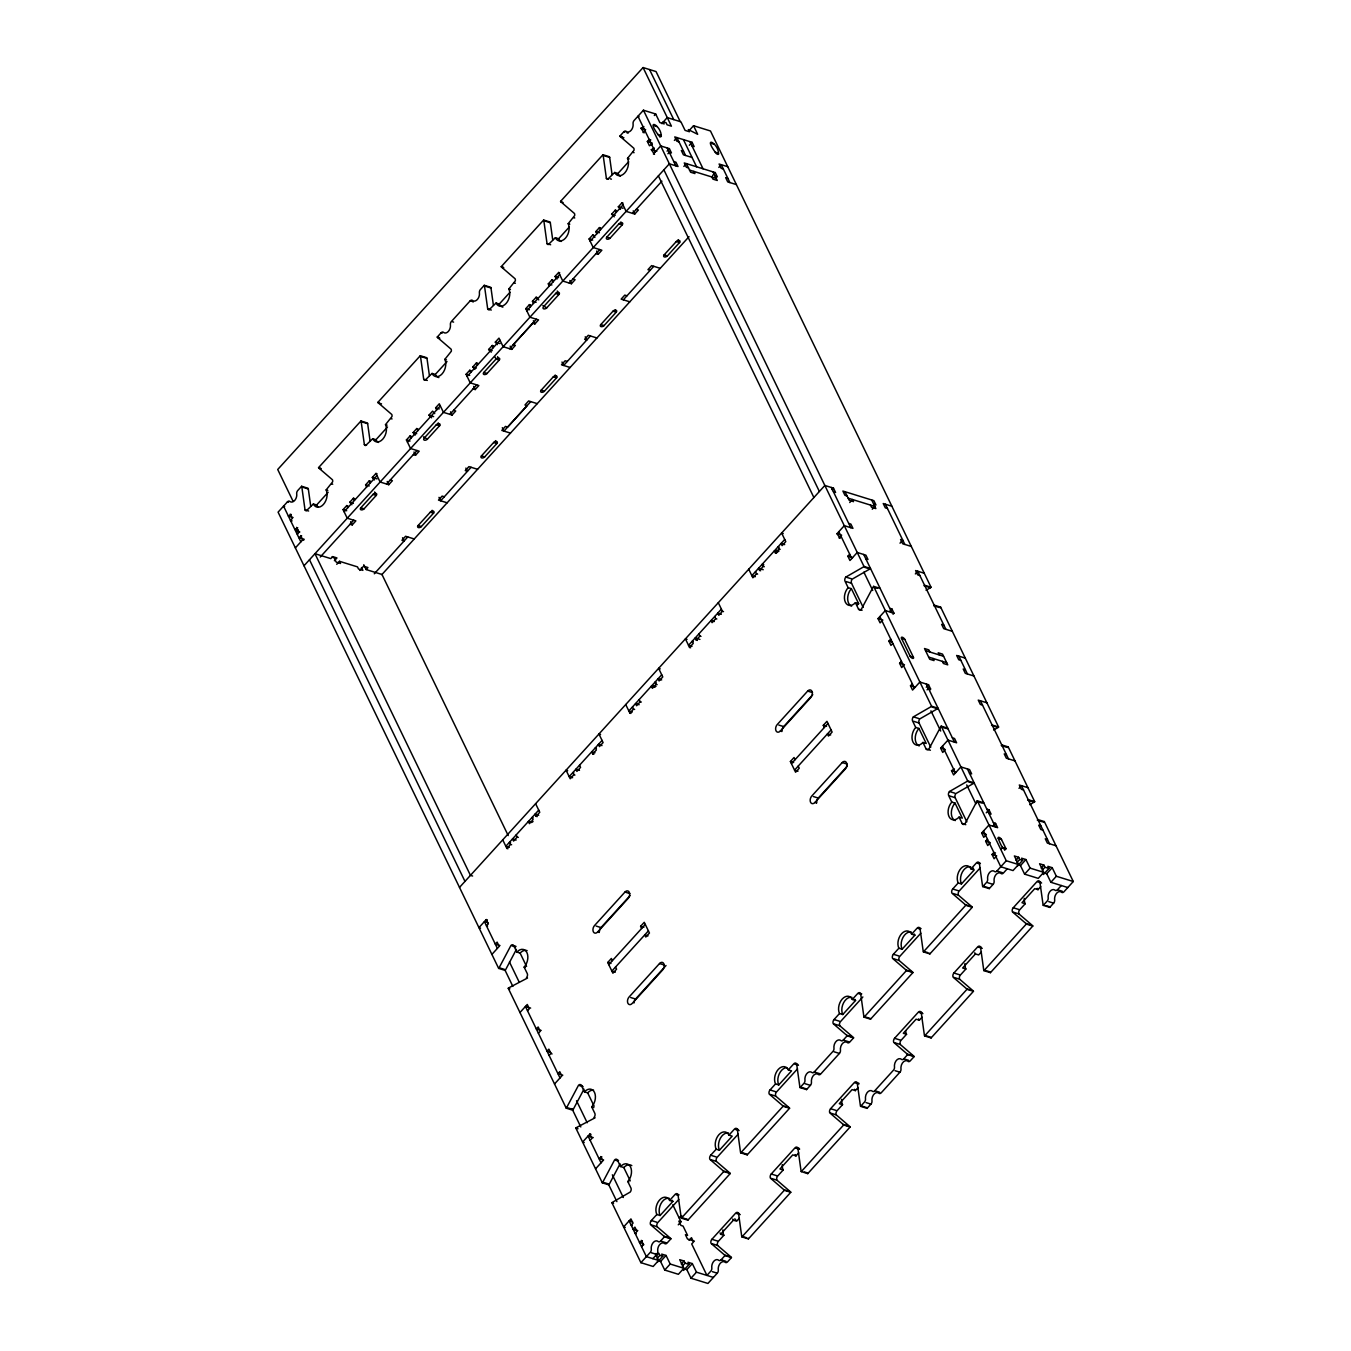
<?xml version="1.0" encoding="UTF-8"?>
<svg xmlns="http://www.w3.org/2000/svg" width="1351" height="1351" viewBox="0 0 1351 1351"><rect width="100%" height="100%" fill="white"/><g stroke="black" fill="none" stroke-linecap="round" stroke-linejoin="round"><path stroke-width="1.5" d="M516.403 949.381L505.612 969.748A3.023 1.993 -72.8 0 1 505.139 970.406L498.654 968.397A3.023 1.993 -72.8 0 0 499.127 967.738L510.914 945.531A3.006 1.993 -72.8 0 1 513.768 945.666L515.93 946.325M583.987 1089.159L573.179 1109.526A3.023 1.993 -72.8 0 1 572.706 1110.184L566.221 1108.175A3.023 1.993 -72.8 0 0 566.694 1107.516L578.481 1085.309A3.006 1.993 -72.8 0 1 581.335 1085.444L582.416 1085.765M620.075 1163.819L609.267 1184.185A3.006 1.993 -72.8 0 1 608.794 1184.844L602.31 1182.834A3.006 1.993 -72.8 0 0 602.782 1182.176L614.57 1159.969A3.006 1.993 -72.8 0 1 617.441 1160.104L618.522 1160.441M947.203 728.814A3.006 1.993 -72.8 0 1 947.693 728.155L941.191 726.146A3.006 1.993 -72.8 0 0 940.718 726.804L928.931 749.011A3.006 1.993 -72.8 0 1 926.077 748.876L922.969 742.442A10.555 6.975 -72.8 0 1 912.938 741.969A10.555 6.975 -72.8 0 1 915.708 727.446L912.6 721.012A3.006 1.993 -72.8 0 1 913.394 716.857L931.008 706.725A3.006 1.993 -72.8 0 0 931.582 706.235L938.067 708.245A3.006 1.993 -72.8 0 1 937.493 708.735L919.879 718.867A3.006 1.993 -72.8 0 0 919.085 723.021L930.771 747.171M983.781 802.815L977.297 800.805A3.006 1.993 -72.8 0 0 976.807 801.464L965.036 823.671A3.006 1.993 -72.8 0 1 962.165 823.536L959.058 817.102A10.555 6.975 -72.8 0 1 949.044 816.646A10.555 6.975 -72.8 0 1 951.796 802.106L948.689 795.671A3.006 1.993 -72.8 0 1 949.483 791.517L967.096 781.385A3.006 1.993 -72.8 0 0 967.671 780.895L974.155 782.904A3.006 1.993 -72.8 0 1 973.581 783.394L955.968 793.527A3.006 1.993 -72.8 0 0 955.174 797.681L966.86 821.83M313.381 503.991A10.538 6.958 -72.8 0 0 323.396 504.463A10.538 6.958 -72.8 0 0 326.148 489.923L332.616 481.851A3.023 1.993 -72.8 0 0 332.43 479.74L318.937 468.155A3.023 1.993 -72.8 0 1 318.566 467.615L360.953 420.988L367.438 422.998A3.006 1.993 -72.8 0 1 367.658 423.707L370.056 440.882M360.953 420.988A3.006 1.993 -72.8 0 1 361.173 421.698L364.365 444.614A3.023 1.993 -72.8 0 0 365.631 445.543L372.707 438.72A10.538 6.958 -72.8 0 0 382.738 439.176A10.538 6.958 -72.8 0 0 385.491 424.653L391.959 416.564A3.023 1.993 -72.8 0 0 391.773 414.47L378.28 402.868A3.023 1.993 -72.8 0 1 377.908 402.345L420.279 355.718L426.781 357.728A3.006 1.993 -72.8 0 1 427 358.42L429.398 375.612M420.279 355.718A3.006 1.993 -72.8 0 1 420.499 356.411L423.707 379.327A3.023 1.993 -72.8 0 0 424.974 380.256L432.05 373.433A10.555 6.975 -72.8 0 0 442.064 373.906A10.555 6.975 -72.8 0 0 444.834 359.366L451.302 351.277A3.023 1.993 -72.8 0 0 451.099 349.183L437.623 337.581A3.023 1.993 -72.8 0 1 437.251 337.058L441.101 332.819A3.023 1.993 -72.8 0 1 442.976 332.059L443.516 332.346A6.029 3.985 -72.8 0 0 448.346 331.417A6.029 3.985 -72.8 0 0 450.407 324.764L450.39 323.919A3.023 1.993 -72.8 0 1 451.437 321.454L470.097 300.918A3.023 1.993 -72.8 0 1 471.989 300.158L472.512 300.446A6.029 3.985 -72.8 0 0 477.342 299.517A6.029 3.985 -72.8 0 0 479.402 292.863L479.385 292.019A3.023 1.993 -72.8 0 1 480.432 289.536L484.283 285.297A3.023 1.993 -72.8 0 1 484.502 286.007L487.694 308.923A3.023 1.993 -72.8 0 0 488.978 309.852L496.053 303.029A10.538 6.958 -72.8 0 0 506.068 303.485A10.538 6.958 -72.8 0 0 508.837 288.962L515.305 280.873A3.023 1.993 -72.8 0 0 515.103 278.779L501.609 267.177A3.023 1.993 -72.8 0 1 501.238 266.654L543.626 220.027L550.11 222.037A3.006 1.993 -72.8 0 1 550.33 222.729L552.728 239.921M543.626 220.027A3.006 1.993 -72.8 0 1 543.845 220.72L547.037 243.636A3.023 1.993 -72.8 0 0 548.303 244.565L555.379 237.742A10.538 6.958 -72.8 0 0 565.41 238.198A10.538 6.958 -72.8 0 0 568.18 223.675L574.648 215.603A3.023 1.993 -72.8 0 0 574.445 213.492L560.952 201.89A3.023 1.993 -72.8 0 1 560.581 201.367L602.968 154.74L609.453 156.75A3.006 1.993 -72.8 0 1 609.673 157.442L612.071 174.634M602.968 154.74A3.006 1.993 -72.8 0 1 603.188 155.433L606.379 178.349A3.023 1.993 -72.8 0 0 607.646 179.278L614.722 172.455A10.538 6.958 -72.8 0 0 624.753 172.928A10.538 6.958 -72.8 0 0 627.506 158.388L633.991 150.316A3.023 1.993 -72.8 0 0 633.788 148.205L620.295 136.603A3.023 1.993 -72.8 0 1 619.923 136.079L623.774 131.841A3.023 1.993 -72.8 0 1 625.665 131.098L626.188 131.385A6.029 3.985 -72.8 0 0 631.018 130.439A6.029 3.985 -72.8 0 0 633.079 123.802L633.062 122.941A3.023 1.993 -72.8 0 1 634.109 120.475L643.448 110.208L655.691 114.008L659.845 122.586L664.168 123.92L663.138 121.776L666.043 122.671L667.09 124.816L671.413 126.167L643.076 67.55L277.715 469.489L292.947 501.001M310.713 506.169L308.315 488.978A3.023 1.993 -72.8 0 0 308.096 488.285L301.611 486.276L297.76 490.514A3.006 1.993 -72.8 0 0 296.713 493.841A6.029 3.985 -72.8 0 1 294.653 500.495A6.029 3.985 -72.8 0 1 289.84 501.424L289.3 501.137A3.023 1.993 -72.8 0 0 287.425 501.88L278.086 512.147L498.654 968.397M291.309 514.461L288.405 516.133L293.083 517.585M644.123 132.871L640.982 128.244L643.887 126.572M654.323 115.511L655.691 114.008M643.042 132.533L644.883 130.523M661.787 123.617L667.259 117.588L680.921 121.826L685.075 130.388L689.398 131.739L688.351 129.595L697.673 134.306L693.536 125.727L689.415 130.253M301.611 486.276A3.023 1.993 -72.8 0 1 301.83 486.968L305.022 509.884A3.023 1.993 -72.8 0 0 306.289 510.813L313.364 503.991L316.607 505.004L328.175 492.271M372.707 438.72L375.95 439.717L387.517 426.984M432.05 373.433L435.292 374.43L447.012 361.544M496.053 303.029L499.296 304.026L509.952 292.306M555.379 237.742L558.622 238.739L569.295 227.019M614.722 172.455L617.964 173.468L628.62 161.732M297.71 527.684L294.788 529.356L298.047 530.352A2.263 0.979 42.3 0 0 299.432 531.939M652.347 144.084L649.443 145.756L647.365 141.483L649.189 139.474L650.81 139.964M296.663 531.872L298.047 530.352M299.77 531.973L296.865 533.645L297.946 533.983M659.795 136.958L661.163 135.455C660.994 125.491 645.491 117.267 657.92 134.441A2.263 0.979 42.3 0 0 660.318 136.552A2.263 0.979 42.3 0 0 661.163 135.455L657.92 134.441M301.678 535.908L298.774 537.58L304.178 539.252M654.492 154.318L651.334 149.691L654.256 148.019M295.362 547.898L302.675 539.86L303.755 540.18M653.411 153.98L660.723 145.942L669.37 148.627L671.447 152.916L669.285 152.241L667.918 153.744M674.385 140.42L676.935 137.599L685.565 155.466M667.09 151.143L669.37 148.627M350.044 524.222L352.223 524.897L355.87 520.878L347.224 518.193L343.086 509.614L346.751 505.595L347.832 505.933M351.902 504.734L349.791 502.251L353.438 498.232L354.519 498.57M366.661 486.985L365.614 484.84L369.279 480.821L370.36 481.142M374.43 479.943L372.319 477.46L375.966 473.441L377.047 473.779M413.389 454.544L415.551 455.219L419.198 451.2L410.552 448.515L406.415 439.953L410.079 435.934L411.16 436.272M415.23 435.056L413.119 432.573L416.767 428.554L417.847 428.892M431.611 417.814L428.942 415.162L432.607 411.143L434.718 413.626M436.677 409.944L435.647 407.799L439.295 403.78L443.449 412.359L452.078 415.027L455.726 411.008L453.564 410.332M470.232 382.873L466.095 374.295L469.743 370.275L470.824 370.613M474.91 369.414L472.799 366.932L476.447 362.912L477.528 363.25M491.274 352.155L488.623 349.504L492.271 345.484L493.351 345.822M497.438 344.623L495.327 342.141L498.975 338.122L503.129 346.7L511.742 349.369L515.39 345.349L513.228 344.674L532.733 323.244L534.895 323.919L538.542 319.9L529.896 317.215L525.775 308.653L529.423 304.634L530.504 304.971M533.51 303.418L532.463 301.273L536.127 297.254L537.208 297.592M549.333 286.007L548.303 283.862L551.951 279.843L553.032 280.181M557.119 278.965L554.991 276.499L558.655 272.48L559.736 272.801M596.061 253.583L598.223 254.241L601.87 250.222L593.224 247.554L589.104 238.975L592.751 234.956L593.832 235.294M596.838 233.757L595.791 231.612L599.456 227.593L600.536 227.931M614.283 216.835L611.631 214.184L615.279 210.165L616.36 210.503M620.447 209.304L618.319 206.821L621.984 202.802L623.064 203.14M344.117 511.759L376.997 475.586M407.445 442.081L440.325 405.908M467.091 376.439L499.988 340.266M526.789 310.781L559.669 274.608M590.117 241.12L622.997 204.947M304.009 565.765L669.353 163.809L678.016 166.494L675.939 162.204L673.777 161.529M689.331 145.3L692.067 142.294L694.144 146.583L691.982 145.908M360.818 507.807L373.011 494.415A2.263 1.385 -25.8 0 1 375.983 493.402A2.263 1.385 -25.8 0 1 376.237 495.412L364.061 508.82A2.263 1.385 -25.8 0 1 361.072 509.817A2.263 1.385 -25.8 0 1 360.818 507.807L364.078 508.82M436.339 424.738L424.146 438.146A2.263 1.385 -25.8 0 0 424.4 440.156A2.263 1.385 -25.8 0 0 427.389 439.143L439.582 425.751A2.263 1.385 -25.8 0 0 439.311 423.741A2.263 1.385 -25.8 0 0 436.322 424.738L439.582 425.751L438.18 422.88M483.81 372.488L496.02 359.096A2.263 1.385 -25.8 0 1 498.975 358.083A2.263 1.385 -25.8 0 1 499.228 360.092L487.052 373.484A2.263 1.385 -25.8 0 1 484.046 374.497A2.263 1.385 -25.8 0 1 483.81 372.488L487.086 373.501M555.683 293.437L543.49 306.829A2.263 1.385 -25.8 0 0 543.744 308.839A2.263 1.385 -25.8 0 0 546.733 307.842L558.926 294.45A2.263 1.385 -25.8 0 0 558.672 292.441A2.263 1.385 -25.8 0 0 555.666 293.437L558.926 294.45L557.271 291.022M606.819 237.168L619.011 223.776A2.263 1.385 -25.8 0 1 622 222.763A2.263 1.385 -25.8 0 1 622.237 224.773L610.061 238.164A2.263 1.385 -25.8 0 1 607.072 239.178A2.263 1.385 -25.8 0 1 606.819 237.168L610.078 238.181M320.255 557.034L353.726 520.203M386.606 484.03L417.054 450.542M449.934 414.369L476.734 384.883M509.614 348.71L536.398 319.241M569.278 283.051L599.726 249.563M632.606 213.39L661.906 181.169M375.966 473.441L380.121 482.02L388.75 484.705L392.398 480.686L390.236 480.01M473.036 388.902L475.197 389.561L478.862 385.542L470.216 382.873M558.655 272.48L562.793 281.042L571.422 283.727L575.087 279.708L572.925 279.032M621.984 202.802L626.121 211.381L634.75 214.049L638.415 210.03L636.253 209.371M683.859 166.443L686.409 163.623L690.597 172.219L694.921 173.553L693.874 171.408M334.389 560.749L336.956 557.946L332.633 556.595L330.809 558.605L314.969 553.707L470.452 875.364L472.614 876.022M336.737 564.313L339.489 561.307L357.491 566.88L358.539 569.024L362.862 570.375L361.477 567.504M718.816 167.389L721.265 164.704L729.895 182.571M712.534 175.579L715.27 172.573L717.347 176.863L715.186 176.187M359.788 570.426L363.622 566.204L367.945 567.538L366.121 569.548L363.774 564.735M374.295 573.787L407.766 536.955M418.101 525.556L430.31 512.164A2.263 1.385 -25.8 0 1 433.283 511.168A2.263 1.385 -25.8 0 1 433.536 513.177L421.343 526.569A2.263 1.385 -25.8 0 1 418.354 527.565A2.263 1.385 -25.8 0 1 418.101 525.556L421.36 526.569M471.094 467.294L440.662 500.782L438.991 497.354M481.446 455.895L493.639 442.503A2.263 1.385 -25.8 0 1 496.611 441.49A2.263 1.385 -25.8 0 1 496.864 443.5L484.688 456.891A2.263 1.385 -25.8 0 1 481.682 457.905A2.263 1.385 -25.8 0 1 481.446 455.895L484.688 456.908M530.774 401.635L503.991 431.104L502.319 427.676M541.126 390.253L553.302 376.845A2.263 1.385 -25.8 0 1 556.291 375.848A2.263 1.385 -25.8 0 1 556.544 377.858L544.369 391.25A2.263 1.385 -25.8 0 1 541.379 392.263A2.263 1.385 -25.8 0 1 541.126 390.253L544.369 391.25M590.455 335.977L563.654 365.462L561.999 362.034M600.79 324.595L612.982 311.203A2.263 1.385 -25.8 0 1 615.955 310.19A2.263 1.385 -25.8 0 1 616.208 312.199L604.032 325.591A2.263 1.385 -25.8 0 1 601.043 326.604A2.263 1.385 -25.8 0 1 600.79 324.595L604.049 325.608M623.335 299.804L653.783 266.316M664.118 254.917L676.311 241.525A2.263 1.385 -25.8 0 1 679.283 240.512A2.263 1.385 -25.8 0 1 679.536 242.521L667.36 255.93A2.263 1.385 -25.8 0 1 664.371 256.926A2.263 1.385 -25.8 0 1 664.118 254.917L667.377 255.93M381.826 574.648L689.027 236.661M459.492 887.421L824.853 485.465L833.499 488.15L835.577 492.44L833.415 491.764M538.728 810.11L505.831 846.283L509.293 847.364M602.056 740.432L569.176 776.622L572.621 777.686M661.703 674.791L628.823 710.964L632.285 712.028M721.4 609.132L688.52 645.305L691.982 646.386M784.728 539.471L751.848 575.644L755.31 576.708M832.132 489.653L833.499 488.15M502.724 839.849L506.878 848.428L510.526 844.409L511.607 844.747M518.311 837.384L517.23 837.046L513.583 841.065L512.536 838.92L516.15 840.035M538.677 815.244L535.064 814.129L536.111 816.274L539.758 812.255L535.604 803.676M574.935 775.069L573.854 774.748L570.206 778.767L566.052 770.188L567.673 770.678M594.947 752.828L591.704 751.832L592.734 753.976L596.382 749.957L595.352 747.812L596.433 748.15M625.716 704.53L629.887 713.108L633.535 709.089L634.615 709.427M641.32 702.047L640.239 701.726L636.574 705.746L635.544 703.601L639.141 704.715M657.143 684.636L656.062 684.298L652.415 688.318L651.368 686.173L654.61 687.186L653.833 685.582M687.034 639.378L685.413 638.888L689.55 647.45L693.215 643.431L692.168 641.286L693.249 641.624M699.902 639.395L695.225 637.942L696.255 640.087L699.902 636.068L700.983 636.405M716.824 618.994L715.743 618.657L712.078 622.676L711.048 620.531L714.291 621.528M723.511 611.615L722.43 611.277L718.783 615.296L717.753 613.151L721.35 614.266M757.624 574.107L756.543 573.77L752.879 577.789L748.741 569.21M763.231 569.717L758.553 568.281L759.583 570.426L763.231 566.39L764.311 566.728M779.071 550.938A2.263 1.385 -25.8 0 0 777.619 551.867L774.376 550.853L775.423 552.998L779.071 548.979L780.152 549.317M849.745 502.521L852.481 499.498L853.528 501.643L849.205 500.309L845.034 491.73M487.323 919.913L486.242 919.592L478.93 927.63L480.551 928.12M840.136 538.34L836.978 533.713L844.291 525.674L852.937 528.359L850.86 524.07L848.698 523.394M839.055 538.002L840.879 535.992M872.256 509.226L874.806 506.422L848.141 498.164M865.805 558.774L867.967 559.449L865.89 555.16L857.243 552.475L849.948 560.513L847.871 556.224L849.695 554.214M491.882 954.431L499.195 946.392L497.117 942.103L495.293 944.113L499.988 945.565M900.019 543.17L902.755 540.147L900.593 539.471L902.671 543.761L911.317 546.446M597.632 931.987L628.08 898.483A4.526 2.989 -72.8 0 0 629.262 892.251A4.526 2.989 -72.8 0 0 624.973 892.048L594.524 925.553A4.526 2.989 -72.8 0 0 593.342 931.785A4.526 2.989 -72.8 0 0 597.632 931.987L599.253 932.477M780.321 731.009L810.769 697.521A4.526 2.989 -72.8 0 0 811.951 691.29A4.526 2.989 -72.8 0 0 807.662 691.087L777.213 724.575A4.526 2.989 -72.8 0 0 776.014 730.807A4.526 2.989 -72.8 0 0 780.321 731.009L781.942 731.516M915.353 573.922L917.785 571.237L945.869 629.313M519.966 1012.507L527.278 1004.468L529.339 1008.758L527.515 1010.768M881.916 620.869L880.092 622.879L878.015 618.589L885.327 610.551L893.974 613.236L893.062 614.249M599.422 931.498A4.526 2.989 -72.8 0 1 601.009 927.563L630.073 895.595M782.111 730.519A4.526 2.989 -72.8 0 1 783.698 726.585L812.762 694.617M889.617 611.463L891.896 608.946L893.974 613.236M892.808 643.397L890.968 645.406L888.907 641.117L890.731 639.107M538.407 1033.279L540.231 1031.269L538.154 1026.98L536.33 1028.989L541.194 1030.492M615.516 967.046L616.563 969.191L612.898 973.21L607.73 962.486L611.378 958.467L612.408 960.612M641.641 928.458L640.61 926.313L644.258 922.294L649.443 933.017L645.795 937.037L644.748 934.892L647.99 935.905M798.205 766.085L799.235 768.229L795.587 772.248L790.403 761.525L794.05 757.506L795.097 759.65M824.33 727.497L823.283 725.352L826.947 721.333L832.115 732.056L828.467 736.075L827.437 733.931L830.679 734.927M608.761 964.631L645.288 924.439M791.433 763.67L827.977 723.477M648.412 930.873L611.868 971.065L615.33 972.146M831.085 729.912L794.557 770.104L798.002 771.168M903.515 665.553L901.691 667.563L899.614 663.273L901.438 661.264M549.114 1055.435L550.938 1053.425L548.878 1049.136L547.037 1051.146L550.279 1052.159A2.263 0.979 42.3 0 0 552.035 1053.966M929.691 690.006L930.603 689.01L928.525 684.721L919.879 682.035L912.567 690.074L910.506 685.784L912.33 683.775M659.524 963.533L629.076 997.021A4.526 2.989 -72.8 0 0 627.894 1003.253A4.526 2.989 -72.8 0 0 632.184 1003.455L662.632 969.967A4.526 2.989 -72.8 0 0 663.831 963.736A4.526 2.989 -72.8 0 0 659.524 963.533L664.388 965.036M814.873 802.494L845.321 768.989A4.526 2.989 -72.8 0 0 846.503 762.758A4.526 2.989 -72.8 0 0 842.213 762.555L811.765 796.06A4.526 2.989 -72.8 0 0 810.583 802.291A4.526 2.989 -72.8 0 0 814.873 802.494L816.494 802.984M554.518 1083.992L561.83 1075.953L559.753 1071.664L557.929 1073.673L562.793 1075.176M633.974 1002.982A4.526 2.989 -72.8 0 1 635.561 999.031L666.009 965.543M816.68 802.832A4.526 2.989 -72.8 0 1 818.25 798.069L847.313 766.085M926.246 687.237L928.525 684.721M927.073 689.837L928.441 688.335L930.603 689.01M590.978 1134.35L589.897 1134.029L582.602 1142.068L584.223 1142.558M944.552 750.43L942.728 752.439L940.651 748.15L947.963 740.112L956.609 742.797L954.532 738.507L952.371 737.832M590.151 1140.328L591.974 1138.319L589.897 1134.029M601.87 1156.878L598.966 1158.55L603.644 1160.002M969.478 773.211L971.639 773.887L969.562 769.597L960.916 766.912L953.603 774.95L951.526 770.661L954.448 768.989M595.555 1168.868L602.867 1160.83L600.79 1156.54M986.264 812.812L989 809.806L991.077 814.096L988.915 813.42M1019.009 788.359L1021.457 785.674L1049.524 843.75M985.588 835.306L983.748 837.316L981.687 833.027L988.983 824.988L997.629 827.673L995.569 823.384L993.407 822.708M993.272 825.9L995.569 823.384M989.557 843.531L987.733 845.54L985.656 841.251L987.48 839.241M652.871 1258.659L656.721 1254.42A3.006 1.993 -72.8 0 0 657.751 1251.094A6.029 3.985 -72.8 0 1 659.812 1244.457A6.029 3.985 -72.8 0 1 664.641 1243.528A3.006 1.993 -72.8 0 0 667.056 1243.055L670.907 1238.816L664.422 1236.807A3.023 1.993 -72.8 0 0 664.05 1236.283L650.557 1224.682A3.023 1.993 -72.8 0 1 651.351 1220.527L656.839 1214.498A10.555 6.975 -72.8 0 1 659.609 1199.958A10.555 6.975 -72.8 0 1 669.623 1200.431L672.866 1201.427L660.082 1215.495L656.839 1214.498M669.623 1200.431L675.112 1194.402A3.006 1.993 -72.8 0 1 677.966 1194.537L679.046 1194.875M677.966 1194.537L681.157 1217.454A3.006 1.993 -72.8 0 0 681.377 1218.146L687.879 1220.156L730.249 1173.529L723.764 1171.52A3.023 1.993 -72.8 0 0 723.393 1170.996L709.9 1159.394A3.006 1.993 -72.8 0 1 710.694 1155.24L716.182 1149.211A10.555 6.975 -72.8 0 1 718.935 1134.671A10.555 6.975 -72.8 0 1 728.966 1135.144L732.208 1136.157L719.424 1150.225L716.182 1149.211M728.966 1135.144L734.437 1129.115A3.006 1.993 -72.8 0 1 737.308 1129.25L738.389 1129.588M737.308 1129.25L740.5 1152.167A3.006 1.993 -72.8 0 0 740.72 1152.859L747.204 1154.869L789.592 1108.242L783.107 1106.233A3.023 1.993 -72.8 0 0 782.736 1105.709L769.243 1094.107A3.006 1.993 -72.8 0 1 770.036 1089.953L775.525 1083.924A10.555 6.975 -72.8 0 1 778.277 1069.401A10.555 6.975 -72.8 0 1 788.308 1069.857L791.551 1070.87L778.767 1084.937L775.525 1083.924M788.308 1069.857L793.78 1063.828A3.006 1.993 -72.8 0 1 796.651 1063.963L797.732 1064.301M796.651 1063.963L799.843 1086.88A3.006 1.993 -72.8 0 0 800.062 1087.589L806.547 1089.598L810.397 1085.36A3.006 1.993 -72.8 0 0 811.444 1082.877L811.411 1080.327A6.029 3.985 -72.8 0 1 817.271 1073.893L818.858 1074.737A3.006 1.993 -72.8 0 0 820.732 1073.977L839.41 1053.442A3.006 1.993 -72.8 0 0 840.457 1050.977L840.406 1048.427A6.029 3.985 -72.8 0 1 846.266 1041.976L847.854 1042.837A3.006 1.993 -72.8 0 0 849.745 1042.077L853.596 1037.838L847.111 1035.829A3.006 1.993 -72.8 0 0 846.739 1035.305L833.246 1023.703A3.006 1.993 -72.8 0 1 834.04 1019.549L839.511 1013.52A10.555 6.975 -72.8 0 1 842.281 998.98A10.555 6.975 -72.8 0 1 852.295 999.453L855.555 1000.466L842.754 1014.533L839.511 1013.52M852.295 999.453L857.784 993.424A3.006 1.993 -72.8 0 1 860.655 993.559L861.735 993.897M860.655 993.559L863.846 1016.476A3.023 1.993 -72.8 0 0 864.066 1017.168L870.551 1019.178L912.938 972.568L906.453 970.542A3.023 1.993 -72.8 0 0 906.065 970.018L892.589 958.416A3.006 1.993 -72.8 0 1 893.383 954.279L898.854 948.233A10.555 6.975 -72.8 0 1 901.624 933.71A10.555 6.975 -72.8 0 1 911.638 934.166L914.88 935.179L902.096 949.246L898.854 948.233M911.638 934.166L917.126 928.137A3.006 1.993 -72.8 0 1 919.98 928.272L921.061 928.61M919.98 928.272L923.189 951.188A3.006 1.993 -72.8 0 0 923.408 951.898L929.893 953.907L972.264 907.281L965.779 905.271A3.023 1.993 -72.8 0 0 965.408 904.731L951.931 893.146A3.006 1.993 -72.8 0 1 952.708 888.992L958.197 882.963A10.555 6.975 -72.8 0 1 960.966 868.423A10.555 6.975 -72.8 0 1 970.981 868.896L974.223 869.892L961.439 883.959L958.197 882.963M970.981 868.896L976.469 862.867A3.023 1.993 -72.8 0 1 979.323 863.002L980.404 863.323M642.384 1240.674L639.479 1242.363L642.721 1243.359M995.94 856.754L994.116 858.763L992.039 854.474L993.88 852.464L995.501 852.971M678.793 1199.485L657.836 1222.537A3.023 1.993 -72.8 0 0 657.059 1226.691L670.535 1238.293A3.023 1.993 -72.8 0 1 670.907 1238.816M738.136 1134.198L717.178 1157.25A3.006 1.993 -72.8 0 0 716.385 1161.404L729.878 1173.006A3.023 1.993 -72.8 0 1 730.249 1173.529M797.478 1068.911L776.521 1091.963A3.006 1.993 -72.8 0 0 775.727 1096.117L789.22 1107.719A3.023 1.993 -72.8 0 1 789.592 1108.242M862.867 996.97L840.525 1021.559A3.006 1.993 -72.8 0 0 839.731 1025.713L853.224 1037.315A3.006 1.993 -72.8 0 1 853.596 1037.838M920.825 933.22L899.867 956.288A3.006 1.993 -72.8 0 0 899.074 960.443L912.567 972.028A3.023 1.993 -72.8 0 1 912.938 972.568M980.15 867.95L959.21 891.001A3.006 1.993 -72.8 0 0 958.416 895.156L971.893 906.741A3.023 1.993 -72.8 0 1 972.264 907.281M1001.226 848.952L1002.594 847.449L1005.836 848.445M641.556 1246.652L643.38 1244.643L641.303 1240.353M1004.604 850.218L1005.971 848.715L1001.513 839.511A2.263 0.979 42.3 0 0 999.115 837.4A2.263 0.979 42.3 0 0 998.271 838.515C998.727 839.613 1003.067 852.177 1005.971 848.715M617.441 1160.104L620.548 1166.538A10.555 6.975 -72.8 0 1 630.562 1167.011A10.555 6.975 -72.8 0 1 627.793 1181.534L630.917 1187.968A3.006 1.993 -72.8 0 1 630.123 1192.122L612.493 1202.255A3.023 1.993 -72.8 0 0 611.935 1202.745L640.898 1262.678L650.236 1252.411A3.006 1.993 -72.8 0 0 651.266 1249.084A6.029 3.985 -72.8 0 1 653.327 1242.447A6.029 3.985 -72.8 0 1 658.157 1241.518A3.006 1.993 -72.8 0 0 660.571 1241.045L665.975 1242.717M660.571 1241.045L664.422 1236.807M681.377 1218.146L723.764 1171.52M740.72 1152.859L783.107 1106.233M800.062 1087.589L803.913 1083.35A3.006 1.993 -72.8 0 0 804.96 1080.868L804.909 1078.318A6.029 3.985 -72.8 0 1 810.769 1071.883L812.373 1072.728A3.006 1.993 -72.8 0 0 814.248 1071.968L832.925 1051.433A3.006 1.993 -72.8 0 0 833.972 1048.967L833.922 1046.417A6.029 3.985 -72.8 0 1 839.782 1039.966L841.369 1040.827A3.006 1.993 -72.8 0 0 843.26 1040.067L847.111 1035.829M864.066 1017.168L906.453 970.542M923.408 951.898L965.779 905.271M1007.272 868.777L1003.421 873.016A3.006 1.993 -72.8 0 1 1001.007 873.472A6.029 3.985 -72.8 0 0 996.177 874.401A6.029 3.985 -72.8 0 0 994.116 881.055A3.006 1.993 -72.8 0 1 993.086 884.381L989.236 888.62L982.751 886.611L986.602 882.372A3.006 1.993 -72.8 0 0 987.632 879.045A6.029 3.985 -72.8 0 1 989.692 872.391A6.029 3.985 -72.8 0 1 994.522 871.463A3.006 1.993 -72.8 0 0 996.937 871.007L1002.341 872.678M996.937 871.007L1006.259 860.739L1018.519 864.539L1013.03 870.568L1000.787 866.768L983.511 831.017M678.27 1224.817L681.005 1221.794L672.781 1204.788M656.079 1256.227L658.815 1253.204L659.845 1255.349L662.767 1256.261L657.278 1262.29M1015.952 860.3L1018.688 857.294L1019.735 859.439L1022.639 860.334L1017.168 866.363M657.11 1258.372L659.845 1255.349M1016.982 862.445L1019.735 859.439M655.319 1253.593L658.629 1260.449L653.158 1266.478L640.898 1262.678M660.571 1261.479L666.06 1255.451L670.197 1264.029L683.859 1268.268L678.388 1274.297L664.726 1270.058L660.571 1261.479L657.684 1260.584M1020.461 865.569L1025.933 859.54L1030.087 868.119L1043.732 872.341L1038.26 878.37L1024.598 874.148L1020.461 865.569L1017.573 864.674M689.044 1240.336L691.476 1237.668L693.553 1241.957L691.712 1243.967L706.928 1275.412L710.778 1271.173A3.006 1.993 -72.8 0 0 711.808 1267.846A6.029 3.985 -72.8 0 1 713.868 1261.192A6.029 3.985 -72.8 0 1 718.698 1260.263A3.006 1.993 -72.8 0 0 721.113 1259.807L725.977 1261.31M664.726 1270.058L670.197 1264.029M1024.598 874.148L1030.087 868.119M681.292 1264.046L684.045 1261.023L685.075 1263.168L689.044 1264.401L683.555 1270.43M1041.182 868.119L1043.918 865.113L1044.948 867.258L1048.916 868.49L1043.445 874.519M682.339 1266.191L685.075 1263.168M1042.212 870.264L1044.948 867.258M683.961 1268.724L686.848 1269.619L690.986 1278.198L707.924 1283.45L717.263 1273.182A3.006 1.993 -72.8 0 0 718.293 1269.856A6.029 3.985 -72.8 0 1 720.353 1263.202A6.029 3.985 -72.8 0 1 725.183 1262.273A3.006 1.993 -72.8 0 0 727.598 1261.817L731.448 1257.578L724.963 1255.569A3.023 1.993 -72.8 0 0 724.592 1255.028L711.099 1243.444A3.023 1.993 -72.8 0 1 711.893 1239.289L735.636 1213.164A3.006 1.993 -72.8 0 1 738.507 1213.299L739.318 1213.553M738.507 1213.299L741.699 1236.216A3.023 1.993 -72.8 0 0 741.919 1236.908L748.403 1238.918L790.791 1192.291L784.306 1190.282A3.006 1.993 -72.8 0 0 783.935 1189.758L770.442 1178.156A3.006 1.993 -72.8 0 1 771.235 1174.002L794.979 1147.877A3.006 1.993 -72.8 0 1 797.85 1148.012L799.471 1148.519M797.85 1148.012L801.042 1170.929A3.023 1.993 -72.8 0 0 801.261 1171.621L807.746 1173.631L850.134 1127.004L843.649 1124.995A3.023 1.993 -72.8 0 0 843.277 1124.471L829.784 1112.869A3.006 1.993 -72.8 0 1 830.578 1108.715L854.322 1082.59A3.006 1.993 -72.8 0 1 857.193 1082.725L858.814 1083.232M907.855 1061.312L908.396 1061.582A3.006 1.993 -72.8 0 0 910.27 1060.839L914.12 1056.6L907.636 1054.591A3.006 1.993 -72.8 0 0 907.264 1054.067L893.788 1042.465A3.006 1.993 -72.8 0 1 894.565 1038.311L918.325 1012.186A3.006 1.993 -72.8 0 1 921.179 1012.321L921.99 1012.575M921.179 1012.321L924.388 1035.238A3.023 1.993 -72.8 0 0 924.608 1035.93L931.092 1037.94L973.463 991.313L966.978 989.304A3.006 1.993 -72.8 0 0 966.607 988.78L953.13 977.178A3.006 1.993 -72.8 0 1 953.907 973.024L977.668 946.899A3.006 1.993 -72.8 0 1 980.522 947.034L981.333 947.287M980.522 947.034L983.714 969.95A3.023 1.993 -72.8 0 0 983.933 970.66L990.435 972.669L1032.806 926.043L1026.321 924.033A3.006 1.993 -72.8 0 0 1025.949 923.493L1012.456 911.908A3.006 1.993 -72.8 0 1 1013.25 907.754L1036.994 881.612A3.023 1.993 -72.8 0 1 1039.865 881.747L1040.675 882M686.848 1269.619L692.32 1263.59L696.474 1272.169L713.412 1277.421M1043.85 872.814L1046.721 873.709L1052.209 867.68L1056.347 876.259L1073.285 881.511L1063.963 891.778A3.006 1.993 -72.8 0 1 1061.548 892.234A6.029 3.985 -72.8 0 0 1056.718 893.163A6.029 3.985 -72.8 0 0 1054.658 899.817A3.006 1.993 -72.8 0 1 1053.628 903.143L1049.761 907.382L1043.276 905.373A3.023 1.993 -72.8 0 1 1043.056 904.663L1039.865 881.747M731.448 1257.578A3.023 1.993 -72.8 0 0 731.077 1257.038L717.584 1245.453A3.023 1.993 -72.8 0 1 718.377 1241.299L723.866 1235.27L720.623 1234.257L733.407 1220.189L736.65 1221.203L739.385 1218.18M981.4 951.931L978.664 954.937L975.422 953.941L962.638 968.008L965.881 969.005L960.392 975.034A3.006 1.993 -72.8 0 0 959.615 979.188L973.092 990.79A3.006 1.993 -72.8 0 1 973.463 991.313M782.263 1164.63A10.555 6.975 -72.8 0 0 783.192 1169.983L777.72 1176.012A3.006 1.993 -72.8 0 0 776.926 1180.166L790.419 1191.768A3.006 1.993 -72.8 0 1 790.791 1192.291M783.192 1169.983L779.949 1168.987L792.75 1154.902L795.992 1155.916L798.728 1152.893M841.605 1099.342A10.555 6.975 -72.8 0 0 842.534 1104.696L837.063 1110.725A3.006 1.993 -72.8 0 0 836.269 1114.879L849.762 1126.481A3.023 1.993 -72.8 0 1 850.134 1127.004M842.534 1104.696L839.292 1103.699L852.093 1089.632L855.335 1090.629L858.071 1087.623M905.643 1030.881A10.555 6.975 -72.8 0 0 906.538 1034.292L901.066 1040.321A3.006 1.993 -72.8 0 0 900.273 1044.475L913.749 1056.077A3.006 1.993 -72.8 0 1 914.12 1056.6M906.538 1034.292L903.295 1033.295L916.079 1019.211L919.322 1020.225L922.074 1017.202M1024.278 898.364A10.555 6.975 -72.8 0 0 1025.223 903.735L1019.735 909.763A3.006 1.993 -72.8 0 0 1018.941 913.918L1032.434 925.503A3.006 1.993 -72.8 0 1 1032.806 926.043M1025.223 903.735L1021.981 902.721L1034.765 888.654L1038.007 889.667L1040.743 886.644M690.986 1278.198L696.474 1272.169M1046.721 873.709L1050.875 882.287L1056.347 876.259M721.113 1259.807L724.963 1255.569M741.919 1236.908L784.306 1190.282M801.261 1171.621L843.649 1124.995M906.808 1060.738A6.029 3.985 -72.8 0 0 900.948 1067.189L900.982 1069.739A3.006 1.993 -72.8 0 1 899.935 1072.204L881.274 1092.739A3.006 1.993 -72.8 0 1 879.4 1093.499L877.795 1092.638A6.029 3.985 -72.8 0 0 871.935 1099.089L871.986 1101.639A3.006 1.993 -72.8 0 1 870.939 1104.122L867.089 1108.36L860.604 1106.334L864.454 1102.095A3.006 1.993 -72.8 0 0 865.501 1099.63L865.451 1097.08A6.029 3.985 -72.8 0 1 871.311 1090.629L872.898 1091.49A3.006 1.993 -72.8 0 0 874.789 1090.73L893.45 1070.195A3.006 1.993 -72.8 0 0 894.497 1067.729L894.446 1065.179A6.029 3.985 -72.8 0 1 900.306 1058.728L901.911 1059.572A3.006 1.993 -72.8 0 0 903.785 1058.829L907.636 1054.591M924.608 1035.93L966.978 989.304M983.933 970.66L1026.321 924.033M1043.276 905.373L1047.143 901.134A3.006 1.993 -72.8 0 0 1048.173 897.807A6.029 3.985 -72.8 0 1 1050.234 891.153A6.029 3.985 -72.8 0 1 1055.063 890.225A3.006 1.993 -72.8 0 0 1057.461 889.769L1062.325 891.272M1057.461 889.769L1061.329 885.53M857.53 604.741A10.555 6.975 -72.8 0 0 858.645 603.677L855.403 602.681A10.555 6.975 -72.8 0 1 845.371 602.208A10.555 6.975 -72.8 0 1 848.141 587.668L845.034 581.234A3.006 1.993 -72.8 0 1 845.827 577.08L863.441 566.947A3.006 1.993 -72.8 0 0 863.998 566.457L870.5 568.467A3.006 1.993 -72.8 0 1 869.926 568.957L852.312 579.089A3.006 1.993 -72.8 0 0 851.518 583.244L863.188 607.393M926.06 590.252L930.467 587.719A3.023 1.993 -72.8 0 0 931.025 587.229L710.474 130.979L693.536 125.727M527.532 978.023L508.837 987.817A3.006 1.993 -72.8 0 0 508.263 988.307L566.221 1108.175M993.627 730.013L998.034 727.48A3.023 1.993 -72.8 0 0 998.592 727.007L940.651 607.139L934.166 605.13A3.006 1.993 -72.8 0 0 933.693 605.788M1029.715 804.689L1034.123 802.139A3.006 1.993 -72.8 0 0 1034.697 801.667L1008.218 746.9L1001.733 744.891M595.099 1117.801L576.404 1127.595A3.006 1.993 -72.8 0 0 575.847 1128.085L602.31 1182.834M678.911 1217.639L681.85 1215.951M643.076 67.55L656.046 71.569L680.229 121.607M639.04 116.574L637.959 116.237L655.235 151.971M653.597 125.508L656.839 126.504M710.896 143.257L714.139 144.27M692.067 142.294L674.774 136.924L676.851 141.213L679.013 141.889M640.982 128.244L645.66 129.696M715.219 152.19L718.462 153.203A2.263 0.979 42.3 0 1 717.617 154.301A2.263 0.979 42.3 0 1 715.219 152.19C702.773 135.016 718.293 143.24 718.462 153.203M623.774 131.841L624.854 132.178M627.016 132.854L628.097 133.175M683.505 151.177L681.343 150.518L683.403 154.791L692.067 157.476M647.365 141.483L652.06 142.919M727.75 166.713L719.104 164.028L721.164 168.318L723.325 168.993M619.923 136.079L622.085 136.755M620.295 136.603L623.909 137.734M651.334 149.691L656.755 151.363M715.27 172.573L684.281 162.964L686.359 167.254L688.52 167.929M727.817 178.281L725.656 177.623L727.733 181.912L736.379 184.58M632.994 152.359L634.075 152.697M689.517 170.057L716.182 178.332M627.523 158.388L629.144 158.894M604.269 155.77L609.673 157.442M610.331 178.822L611.412 179.159M606.379 178.349L608.541 179.024M618.319 206.821L623.014 208.274M611.631 214.184L615.229 215.299M560.581 201.367L561.661 201.704M560.952 201.89L563.114 202.566M619.011 223.776L622.254 224.773L620.869 221.919M676.311 241.525L679.553 242.538L678.151 239.667M573.651 217.646L574.732 217.984M595.791 231.612L599.405 232.727M568.18 223.675L569.801 224.182M544.926 221.057L550.33 222.729M594.862 237.438L592.751 234.956M589.104 238.975L592.701 240.09M660.267 268.325L651.604 265.64L647.956 269.66L650.118 270.335M547.037 243.636L550.651 244.751M626.965 295.785L624.804 295.109L621.156 299.128L629.819 301.813M554.991 276.499L558.605 277.614M501.238 266.654L503.399 267.312M501.609 267.177L503.771 267.853M548.303 283.862L551.9 284.977M612.982 311.203L616.225 312.199L615.178 310.054M514.309 282.933L515.39 283.254M508.837 288.962L510.458 289.452M538.779 299.905L536.127 297.254M484.283 285.297L490.768 287.307A3.023 1.993 -72.8 0 1 490.987 288.016L493.385 305.191M485.583 286.328L490.987 288.016M532.463 301.273L536.077 302.388M546.75 307.842L542.882 305.562M525.775 308.653L529.372 309.767M596.939 337.986L588.276 335.301L584.628 339.321L586.79 339.996L585.219 336.787M470.097 300.918L471.178 301.239M472.259 301.577L473.34 301.915M487.694 308.923L491.308 310.038M452.517 321.774L453.598 322.112M567.319 361.443L565.157 360.768L561.492 364.787L570.139 367.472M495.327 342.141L500.005 343.593M441.101 332.819L442.182 333.157M488.623 349.504L492.22 350.635M437.251 337.058L439.413 337.733M437.623 337.581L439.784 338.257M553.302 376.845L556.544 377.858L555.177 374.987M472.799 366.932L476.396 368.046M444.834 359.366L446.455 359.873M421.58 356.748L427 358.42M466.095 374.295L469.692 375.409M891.88 506.237L883.233 503.551L885.31 507.841L887.472 508.516M847.128 496.02L844.966 495.344L842.889 491.055L873.877 500.664L875.955 504.953L873.793 504.278M537.259 403.645L528.613 400.96L524.965 404.979L527.126 405.655L507.621 427.085L505.46 426.409L501.812 430.429L510.475 433.114M423.707 379.327L427.304 380.442M435.647 407.799L439.244 408.914M836.978 533.713L841.673 535.165M428.942 415.162L433.637 416.615M377.908 402.345L378.989 402.666M378.28 402.868L381.522 403.865M924.27 573.246L915.623 570.578L917.701 574.867L919.862 575.526M493.639 442.503L496.881 443.5L495.479 440.646M783.242 533.544L781.621 533.037L785.775 541.616L782.111 545.635L781.081 543.49L784.678 544.605M847.871 556.224L852.549 557.676M390.979 418.624L392.06 418.945M931.025 587.229L924.54 585.219A3.023 1.993 -72.8 0 1 923.983 585.709M864.522 567.285L869.926 568.957M925.063 586.03L930.467 587.719M413.119 432.573L416.716 433.705M385.491 424.653L387.112 425.143M779.122 547.172L778.041 546.834L779.071 548.979M427.406 439.143L423.538 436.863M362.254 422.019L367.658 423.707M775.423 552.998L776.504 553.336M406.415 439.953L410.029 441.068M845.827 577.08L851.231 578.752M855.403 602.681L858.51 609.098A3.006 1.993 -72.8 0 0 861.364 609.233L873.151 587.026A3.023 1.993 -72.8 0 1 873.624 586.368L880.109 588.377M875.313 587.702L877.475 588.361M935.483 606.346L939.097 607.46M846.114 581.572L851.518 583.244M477.595 469.304L468.915 466.619L465.268 470.638L467.429 471.296L465.875 468.088M848.141 587.668L851.383 588.664L858.645 603.677M763.822 564.752L762.2 564.262L763.231 566.39M364.365 444.614L366.526 445.273M889.735 608.288L891.896 608.946M943.792 625.023L941.63 624.365L943.707 628.654L952.354 631.322M759.583 570.426L760.664 570.747M858.51 609.098L862.107 610.23M878.015 618.589L882.878 620.109M901.522 638.364L904.765 639.378L913.411 657.245A2.263 0.979 42.3 0 1 912.567 658.342A2.263 0.979 42.3 0 1 910.169 656.231L901.522 638.364A2.263 0.979 42.3 0 1 902.367 637.267A2.263 0.979 42.3 0 1 904.765 639.378M965.306 658.14L956.66 655.455L958.737 659.744L960.899 660.403M444.293 496.763L442.132 496.087L438.484 500.106L447.147 502.792M372.319 477.46L376.997 478.913M925.553 650.675L943.572 656.265M888.907 641.117L892.15 642.113M318.566 467.615L320.727 468.29M318.937 468.155L321.099 468.814M928.661 657.11L946.679 662.682M965.391 669.708L963.229 669.032L965.289 673.322L973.953 676.007M365.614 484.84L369.228 485.955M910.169 656.231L913.411 657.245M373.011 494.415L376.254 495.429L374.599 491.984M430.31 512.164L433.553 513.177L432.151 510.306M331.637 483.894L332.718 484.232M899.614 663.273L904.478 664.776M326.148 489.923L327.769 490.43M302.911 487.306L308.315 488.978M349.791 502.251L353.388 503.366M986.905 702.807L978.259 700.122L980.319 704.411L982.498 705.087M343.086 509.614L346.7 510.746M910.506 685.784L915.37 687.287M414.25 538.965L405.587 536.279L401.939 540.299L404.101 540.974L402.547 537.749M287.425 501.88L288.506 502.217M305.022 509.884L308.619 511.016M998.592 727.007L992.107 724.997A3.023 1.993 -72.8 0 1 991.55 725.47M284.639 506.456L283.558 506.118L300.851 541.869M932.089 707.046L937.493 708.735M992.63 725.808L998.034 727.48M696.255 640.087L697.336 640.425M292.103 520.929L290.482 520.422L292.306 518.412L290.229 514.123M689.55 647.45L690.631 647.788M913.394 716.857L918.798 718.529M940.718 726.804L946.122 728.476M1001.26 745.566L1004.857 746.681M1005.583 746.9L1006.664 747.238M913.681 721.333L919.085 723.021M807.662 691.087L812.525 692.59M1006.411 754.584L1004.249 753.909L1006.326 758.198L1014.973 760.883M915.708 727.446L918.95 728.442L926.212 743.455L922.969 742.442M331.958 557.152L334.119 557.811L336.196 562.1L340.52 563.451L339.489 561.307M366.121 569.548L381.978 574.479L508.212 835.577M940.651 748.15L945.328 749.602M926.077 748.876L930.4 750.227M660.234 668.863L658.612 668.357L662.767 676.935L659.102 680.955L658.072 678.81L661.669 679.925M1027.942 787.684L1019.296 785.015L1021.356 789.288L1023.518 789.963M823.283 725.352L826.525 726.348M951.526 770.661L956.221 772.113M656.113 682.491L655.032 682.154L656.062 684.298M1034.697 801.667L1028.212 799.657A3.006 1.993 -72.8 0 1 1027.638 800.13M968.177 781.722L973.581 783.394M1028.719 800.467L1034.123 802.139M778.835 725.082L783.698 726.585M949.483 791.517L954.887 793.189M1073.285 881.511L1044.323 821.577L1037.821 819.567A3.023 1.993 -72.8 0 0 1037.348 820.226L1042.752 821.898M976.807 801.464L982.211 803.136M842.213 762.555L847.077 764.075M949.77 796.009L955.174 797.681M986.838 809.131L989 809.806M1040.878 825.883L1038.716 825.208L1040.794 829.497L1042.955 830.173M951.796 802.106L955.039 803.102L962.3 818.115L959.058 817.102M1047.447 839.461L1045.286 838.802L1047.363 843.092L1056.009 845.76M790.403 761.525L793.645 762.521M629.887 713.108L630.968 713.446M962.165 823.536L965.779 824.667M981.687 833.027L986.365 834.479M998.271 838.515L1001.513 839.511M985.656 841.251L990.334 842.703M1018.688 857.294L1014.365 855.96L1018.519 864.539M1025.933 859.54L1021.609 858.189L1022.639 860.334M1043.918 865.113L1039.594 863.762L1043.732 872.341M1052.209 867.68L1047.886 866.346L1048.916 868.49M813.386 796.55L818.25 798.069M992.039 854.474L996.734 855.926M600.57 734.505L598.949 734.015L603.086 742.577L599.439 746.596L598.392 744.452L602.006 745.583M1050.875 882.287L1067.814 887.539M977.55 863.205L979.711 863.863M1037.804 881.865L1041.604 883.047M592.734 753.976L593.815 754.314M987.682 882.71L993.086 884.381M1048.764 901.641L1053.628 903.143M983.612 886.256L984.693 886.577M985.403 886.813L989.016 887.928A3.023 1.993 -72.8 0 0 989.236 888.62M1046.299 905.677L1049.541 906.673A3.023 1.993 -72.8 0 0 1049.761 907.382M579.478 770.357L575.864 769.243L576.911 771.387L580.558 767.368L579.528 765.223M952.708 888.992L958.129 890.664M1013.25 907.754L1018.924 909.51M573.905 772.924L572.824 772.603L573.854 774.748M953.012 893.484L958.416 895.156M1013.267 912.145L1018.941 913.918M965.408 904.731L970.812 906.42M1025.949 923.493L1030.813 924.996M918.207 928.475L920.369 929.15M978.479 947.152L982.261 948.334M536.111 816.274L537.191 816.612M533.105 817.811L532.024 817.473L533.054 819.618L529.406 823.637L528.376 821.492L531.619 822.506M924.27 951.526L927.867 952.641M985.335 970.457L990.215 971.96A3.023 1.993 -72.8 0 0 990.435 972.669M893.383 954.279L898.787 955.951M953.907 973.024L959.582 974.78M893.67 958.754L899.074 960.443M953.941 977.432L959.615 979.188M510.577 842.602L509.496 842.264L510.526 844.409M906.065 970.018L911.486 971.69M966.607 988.78L971.47 990.283M506.878 848.428L507.959 848.766M624.973 892.048L629.836 893.568M858.864 993.762L861.026 994.437M919.136 1012.439L922.919 1013.605M640.61 926.313L643.853 927.326M596.146 926.06L601.009 927.563M864.927 1016.813L870.331 1018.485A3.023 1.993 -72.8 0 0 870.551 1019.178M926.009 1035.744L930.873 1037.247A3.023 1.993 -72.8 0 0 931.092 1037.94M834.04 1019.549L839.444 1021.221M894.565 1038.311L900.256 1040.067M834.327 1024.041L839.731 1025.713M894.598 1042.719L900.273 1044.475M487.88 922.665L484.418 921.602L497.371 948.402M846.739 1035.305L852.143 1036.977M907.264 1054.067L912.128 1055.57M607.73 962.486L610.973 963.499M487.559 926.212L486.478 925.891L488.319 923.881L486.242 919.592M843.26 1040.067L848.664 1041.739M903.785 1058.829L908.649 1060.332M511.995 945.869L515.592 946.983M513.768 945.666L516.876 952.1L520.118 953.097A10.555 6.975 -72.8 0 1 527.126 950.614M834.006 1051.77L839.41 1053.442M895.071 1070.701L899.935 1072.204M630.697 997.528L635.561 999.031M516.876 952.1A10.555 6.975 -72.8 0 1 526.907 952.573A10.555 6.975 -72.8 0 1 524.137 967.113L525.218 967.434M499.127 967.738L504.531 969.41M794.861 1064.166L798.475 1065.28M855.132 1082.843L858.915 1084.009M814.248 1071.968L819.652 1073.657M874.789 1090.73L879.653 1092.25M508.263 988.307L509.884 988.814M804.993 1083.688L810.397 1085.36M866.075 1102.602L870.939 1104.122M800.923 1087.217L806.327 1088.889A3.006 1.993 -72.8 0 0 806.547 1089.598M862.006 1106.148L866.869 1107.651A3.006 1.993 -72.8 0 0 867.089 1108.344M530.639 1008.082L525.438 1006.478L560.006 1077.963M770.036 1089.953L775.44 1091.642M830.578 1108.715L836.252 1110.471M770.323 1094.445L775.727 1096.117M830.595 1113.123L836.269 1114.879M782.736 1105.709L788.14 1107.381M843.277 1124.471L848.141 1125.974M735.518 1129.453L739.132 1130.567M795.79 1148.13L799.572 1149.296M579.562 1085.63L583.159 1086.761M581.335 1085.444L584.443 1091.861L587.685 1092.875A10.555 6.975 -72.8 0 1 593.562 1090.122M741.581 1152.504L742.662 1152.842M743.388 1153.062L746.985 1154.176A3.006 1.993 -72.8 0 0 747.204 1154.869M804.284 1171.925L807.526 1172.938A3.023 1.993 -72.8 0 0 807.746 1173.631M584.443 1091.861A10.555 6.975 -72.8 0 1 594.474 1092.334A10.555 6.975 -72.8 0 1 591.704 1106.874L593.866 1107.55M566.694 1107.516L572.098 1109.188M710.694 1155.24L716.098 1156.912M771.235 1174.002L776.909 1175.758M710.981 1159.732L716.385 1161.404M771.252 1178.41L776.926 1180.166M723.393 1170.996L728.797 1172.668M783.935 1189.758L788.798 1191.261M575.847 1128.085L578.008 1128.76M593.258 1137.643L588.073 1136.039L601.026 1162.839M615.651 1160.306L617.812 1160.965M620.548 1166.538L623.79 1167.534A10.555 6.975 -72.8 0 1 631.812 1165.592M676.192 1194.74L678.354 1195.399M736.447 1213.418L740.23 1214.583M627.793 1181.534L628.874 1181.872M602.782 1182.176L608.186 1183.848M682.238 1217.791L685.852 1218.906M686.561 1219.126L687.642 1219.463A3.006 1.993 -72.8 0 0 687.879 1220.156M743.32 1236.705L746.563 1237.719M681.005 1221.794L678.844 1221.135L680.921 1225.425L683.082 1226.083L687.575 1235.388L685.413 1234.713L687.49 1239.002L694.397 1241.147M611.935 1202.745L613.557 1203.251M651.351 1220.527L656.755 1222.199M711.893 1239.289L717.567 1241.045M651.638 1225.019L657.059 1226.691M711.909 1243.697L717.584 1245.453M632.572 1221.979L629.11 1220.916L646.386 1256.65L658.629 1260.449M632.268 1225.543L631.187 1225.205L633.011 1223.195L630.934 1218.906L623.622 1226.944L625.243 1227.451M664.05 1236.283L669.454 1237.955M724.592 1255.028L729.456 1256.548M637.773 1230.592L633.079 1229.14L634.902 1227.13L636.98 1231.42L635.156 1233.429L636.237 1233.75M666.06 1255.451L661.737 1254.116L662.767 1256.261M684.045 1261.023L679.722 1259.689L683.859 1268.268M692.32 1263.59L687.997 1262.256L689.044 1264.401M651.317 1252.749L656.721 1254.42M712.399 1271.679L717.263 1273.182M643.802 1244.744L642.84 1243.629M885.395 504.227L904.832 544.436M958.822 656.13L967.451 673.997M980.421 700.797L1008.488 758.874M713.075 171.898L717.263 180.477L712.94 179.143L711.893 176.998M871.699 499.988L875.853 508.567L871.53 507.233L870.5 505.088M939.266 654.914L938.219 652.769L942.542 654.12L947.727 664.844L943.403 663.493L942.373 661.348M689.905 141.619L703.044 168.774M649.561 69.56L673.744 119.597M683.42 139.609L696.559 166.764M929.893 652.026L928.846 649.882L924.523 648.531L929.708 659.254L934.031 660.588L933.001 658.461M667.208 147.951L675.855 165.818M831.338 487.475L850.775 527.684M863.728 554.484L891.812 612.56M926.364 684.045L954.448 742.121M967.4 768.922L995.467 826.998M643.448 110.208L863.998 566.457M873.624 586.368L931.582 706.235M941.191 726.146L967.671 780.895M977.297 800.805L1006.259 860.739M863.88 572.149L872.729 590.471M930.94 710.862L940.684 731.026M966.725 784.914L975.878 803.828M663.881 169.838L819.381 491.494M838.819 531.703L851.772 558.503M879.839 616.58L914.391 688.064M942.474 746.14L955.427 772.941M658.393 175.866L813.893 497.523M633.197 210.84L634.75 214.049M615.279 210.165L616.326 212.31M776.842 550.245L777.619 551.867M599.456 227.593L600.486 229.738M755.496 571.625L756.543 573.77M596.669 251.033L598.223 254.241M569.869 280.501L571.422 283.727M718.293 602.698L722.43 611.277M551.951 279.843L552.998 281.987M714.696 616.512L715.743 618.657M698.872 633.923L699.902 636.068M529.423 304.634L530.453 306.778M533.341 320.711L534.895 323.919M510.188 346.16L511.742 349.369M492.271 345.484L493.318 347.629M497.59 356.664L499.262 360.092L496.02 359.096L494.973 356.951M476.447 362.912L477.477 365.057M639.192 699.582L640.239 701.726M469.743 370.275L470.79 372.42M632.504 706.945L633.535 709.089M473.644 386.352L475.197 389.561M450.525 411.819L452.078 415.027M416.767 428.554L417.814 430.699M410.079 435.934L411.109 438.079M413.98 452.011L415.551 455.219M387.197 481.48L388.75 484.705M369.279 480.821L370.309 482.966M353.438 498.232L354.486 500.377M516.183 834.901L517.23 837.046M346.751 505.595L347.781 507.74M350.652 521.672L352.223 524.897M520.118 953.097L526.569 966.438M587.685 1092.875L594.136 1106.216M623.79 1167.534L630.241 1180.875M524.137 967.113L527.245 973.531A3.006 1.993 -72.8 0 1 526.451 977.685M591.704 1106.874L594.812 1113.308A3.006 1.993 -72.8 0 1 594.018 1117.463M509.479 962.03L519.223 982.194M576.539 1100.761L587.178 1122.749M612.341 1174.813L623.301 1197.493M296.629 527.346L298.689 531.635M300.597 535.57L302.675 539.86M309.48 559.736L464.98 881.392M504.886 969.9L512.856 986.399M571.946 1108.614L580.812 1126.954M608.676 1184.624L616.9 1201.63M979.323 863.002L982.532 885.918A3.023 1.993 -72.8 0 0 982.751 886.611M857.193 1082.725L860.384 1105.642A3.006 1.993 -72.8 0 0 860.604 1106.334M502.859 307.15A10.555 6.975 -72.8 0 1 499.279 304.026M561.121 241.474A10.555 6.975 -72.8 0 1 558.622 238.755M620.464 176.187A10.572 6.975 -72.8 0 1 617.964 173.468M318.127 507.064A10.555 6.975 -72.8 0 1 316.607 505.004M378.449 442.452A10.555 6.975 -72.8 0 1 375.95 439.717M438.872 377.571A10.555 6.975 -72.8 0 1 435.292 374.447M929.893 953.907A3.006 1.993 -72.8 0 1 929.674 953.198M972.703 867.832A10.555 6.975 -72.8 0 1 973.547 868.761M961.439 883.959A10.555 6.975 -72.8 0 1 962.317 872.121A10.555 6.975 -72.8 0 1 970.643 866.768M914.205 934.031A10.555 6.975 -72.8 0 1 914.88 935.179M902.096 949.246A10.555 6.975 -72.8 0 1 902.992 937.391A10.555 6.975 -72.8 0 1 911.317 932.055M854.862 999.318A10.555 6.975 -72.8 0 1 855.555 1000.466M842.754 1014.533A10.555 6.975 -72.8 0 1 843.649 1002.678A10.555 6.975 -72.8 0 1 851.974 997.342M778.767 1084.937A10.555 6.975 -72.8 0 1 779.257 1073.859A10.555 6.975 -72.8 0 1 786.822 1067.611M719.424 1150.225A10.555 6.975 -72.8 0 1 720.303 1138.369A10.555 6.975 -72.8 0 1 728.628 1133.033M672.19 1200.296A10.555 6.975 -72.8 0 1 672.866 1201.427M660.082 1215.495A10.555 6.975 -72.8 0 1 660.96 1203.657A10.555 6.975 -72.8 0 1 669.285 1198.303M955.309 820.597A10.555 6.975 -72.8 0 1 951.324 813.218A10.555 6.975 -72.8 0 1 955.039 803.102M919.204 745.938A10.555 6.975 -72.8 0 1 915.235 738.558A10.555 6.975 -72.8 0 1 918.95 728.442M851.637 606.16A10.555 6.975 -72.8 0 1 847.668 598.78A10.555 6.975 -72.8 0 1 851.383 588.664M748.403 1238.918A3.023 1.993 -72.8 0 1 748.184 1238.225M1037.18 888.333A10.555 6.975 -72.8 0 1 1038.007 889.667M974.747 952.793A10.555 6.975 -72.8 0 1 975.422 953.941M965.881 969.005A10.555 6.975 -72.8 0 1 964.935 963.651M918.494 1018.89A10.555 6.975 -72.8 0 1 919.322 1020.225M854.491 1089.311A10.555 6.975 -72.8 0 1 855.335 1090.629M795.148 1154.581A10.555 6.975 -72.8 0 1 795.992 1155.916M734.775 1218.855A10.555 6.975 -72.8 0 1 735.822 1219.869M723.866 1235.27A10.555 6.975 -72.8 0 1 722.92 1229.917M732.715 1219.058A10.555 6.975 -72.8 0 1 733.407 1220.189M720.623 1234.257A10.555 6.975 -72.8 0 1 720.1 1232.923M1043.833 822.235A3.023 1.993 -72.8 0 1 1044.323 821.577M1007.745 747.576A3.006 1.993 -72.8 0 1 1008.218 746.9M940.178 607.798A3.006 1.993 -72.8 0 1 940.651 607.139M532.226 821.982A2.263 1.385 -25.8 0 1 533.054 821.594M654.88 686.916A2.263 1.385 -25.8 0 1 656.046 686.257"/></g></svg>
